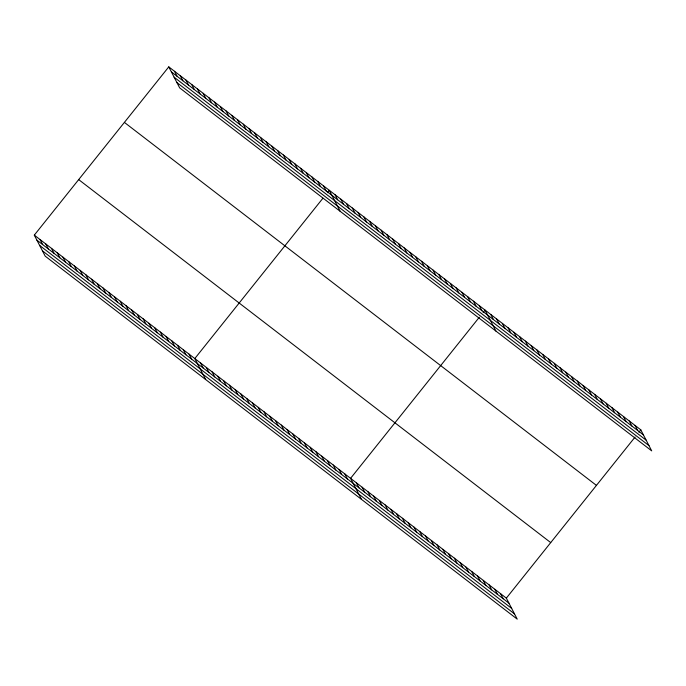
<?xml version="1.0" encoding="UTF-8"?>
<svg xmlns="http://www.w3.org/2000/svg" width="686" height="686" viewBox="0 0 686 686"><rect width="100%" height="100%" fill="white"/><g stroke="black" fill="none" stroke-linecap="round" stroke-linejoin="round"><path stroke-width="1.03" d="M34.3 235.135L506.345 598.132L517.227 619.132L45.182 256.135L34.3 235.135L168.773 66.868L640.818 429.865L651.7 450.865L179.655 87.868L168.773 66.868M322.926 198.22L194.798 358.555L205.68 379.555M327.368 192.672L329.263 190.288L340.153 211.288M479.334 317.215L350.572 478.339L361.453 499.339M483.141 312.456L485.036 310.081L495.927 331.081M506.345 598.132L635.107 437.008M638.915 432.249L640.818 429.865M171.389 71.919L643.434 434.915M174.115 77.184L646.161 440.18M176.928 82.603L648.973 445.608M124.398 122.4L596.443 485.396M78.676 179.603L550.721 542.6M36.915 240.177L508.961 603.183M39.642 245.442L511.687 608.439M42.455 250.87L514.5 613.867M635.047 425.431L637.663 430.482M629.276 420.998L631.892 426.04M623.505 416.556L626.121 421.607M617.734 412.123L620.35 417.174M611.963 407.681L614.587 412.732M606.201 403.248L608.816 408.299M600.43 398.815L603.045 403.857M594.659 394.373L597.274 399.424M588.888 389.94L591.504 394.99M583.117 385.498L585.741 390.548M577.355 381.064L579.97 386.115M571.584 376.631L574.199 381.673M565.813 372.189L568.428 377.24M560.042 367.756L562.657 372.807M554.271 363.314L556.886 368.365M548.5 358.881L551.124 363.932M542.737 354.448L545.353 359.498M536.967 350.006L539.582 355.056M531.196 345.572L533.811 350.623M525.425 341.131L528.04 346.181M519.654 336.697L522.278 341.748M513.891 332.264L516.507 337.315M508.12 327.822L510.736 332.873M502.349 323.389L504.965 328.44M496.578 318.956L499.194 323.998M490.807 314.514L493.431 319.565M479.274 305.639L481.889 310.689M473.503 301.205L476.118 306.256M467.732 296.772L470.347 301.814M461.961 292.33L464.576 297.381M456.19 287.897L458.814 292.948M450.428 283.455L453.043 288.506M444.657 279.022L447.272 284.073M438.886 274.589L441.501 279.631M433.115 270.147L435.73 275.197M427.344 265.714L429.968 270.764M421.573 261.272L424.197 266.322M415.81 256.838L418.426 261.889M410.039 252.405L412.655 257.447M404.268 247.963L406.884 253.014M398.497 243.53L401.113 248.581M392.726 239.088L395.35 244.139M386.964 234.655L389.579 239.706M381.193 230.222L383.808 235.272M375.422 225.78L378.037 230.83M369.651 221.346L372.266 226.397M363.88 216.905L366.504 221.955M358.109 212.471L360.733 217.522M352.347 208.038L354.962 213.089M346.576 203.596L349.191 208.647M340.805 199.163L343.42 204.214M335.034 194.73L337.649 199.772M323.535 185.88L326.15 190.931M317.798 181.473L320.422 186.523M312.07 177.065L314.685 182.116M306.342 172.658L308.957 177.708M300.605 168.25L303.221 173.301M294.877 163.843L297.492 168.893M289.14 159.435L291.756 164.486M283.412 155.027L286.028 160.078M277.676 150.62L280.3 155.671M271.948 146.212L274.563 151.263M266.211 141.805L268.835 146.855M500.574 593.69L503.19 598.741M494.803 589.257L497.419 594.308M260.483 137.397L263.098 142.448M254.755 132.99L257.37 138.04M489.032 584.824L491.648 589.866M483.261 580.382L485.885 585.432M249.018 128.582L251.633 133.633M243.29 124.175L245.905 129.217M477.499 575.948L480.114 580.999M237.553 119.767L240.169 124.809M471.728 571.507L474.343 576.557M231.825 115.359L234.44 120.402M465.957 567.073L468.572 572.124M226.088 110.952L228.712 115.994M460.186 562.64L462.801 567.682M220.36 106.536L222.976 111.586M454.415 558.198L457.039 563.249M214.624 102.128L217.248 107.179M448.653 553.765L451.268 558.816M208.896 97.721L211.511 102.771M442.882 549.323L445.497 554.374M203.167 93.313L205.783 98.364M437.111 544.89L439.726 549.94M197.431 88.906L200.046 93.956M431.34 540.457L433.955 545.499M191.703 84.498L194.318 89.549M425.569 536.015L428.184 541.065M185.966 80.091L188.581 85.141M419.798 531.581L422.422 536.632M180.238 75.683L182.853 80.734M414.035 527.14L416.651 532.19M174.501 71.275L177.125 76.326M408.264 522.706L410.88 527.757M402.493 518.273L405.109 523.324M396.722 513.831L399.338 518.882M390.951 509.398L393.575 514.449M385.189 504.956L387.804 510.007M379.418 500.523L382.033 505.573M373.647 496.089L376.262 501.14M367.876 491.648L370.491 496.698M362.105 487.214L364.72 492.265M356.334 482.781L358.958 487.823M344.801 473.906L347.416 478.957M339.03 469.464L341.645 474.515M333.259 465.031L335.874 470.082M327.488 460.598L330.112 465.64M321.725 456.156L324.341 461.206M315.954 451.722L318.57 456.773M310.183 447.281L312.799 452.331M304.413 442.847L307.028 447.898M298.642 438.414L301.257 443.456M292.871 433.972L295.495 439.023M287.108 429.539L289.724 434.59M281.337 425.097L283.953 430.148M275.566 420.664L278.182 425.714M269.795 416.231L272.411 421.273M264.024 411.789L266.648 416.839M258.262 407.355L260.877 412.406M252.491 402.914L255.106 407.964M246.72 398.48L249.335 403.531M240.949 394.047L243.564 399.098M235.178 389.605L237.802 394.656M229.407 385.172L232.031 390.223M223.645 380.73L226.26 385.781M217.874 376.297L220.489 381.347M212.103 371.863L214.718 376.914M206.332 367.422L208.947 372.472M200.561 362.988L203.185 368.039M189.062 354.139L191.677 359.19M183.334 349.731L185.949 354.782M177.597 345.324L180.212 350.375M171.869 340.916L174.484 345.967M166.132 336.509L168.756 341.559M160.404 332.101L163.019 337.152M154.667 327.694L157.291 332.744M148.939 323.286L151.555 328.337M143.211 318.879L145.826 323.929M137.474 314.471L140.09 319.522M131.746 310.063L134.362 315.114M126.01 305.656L128.625 310.707M120.282 301.248L122.897 306.299M114.545 296.841L117.169 301.891M108.817 292.433L111.432 297.484M103.08 288.026L105.704 293.076M97.352 283.618L99.967 288.669M91.615 279.211L94.239 284.261M85.887 274.803L88.503 279.854M80.159 270.395L82.774 275.446M74.422 265.988L77.038 271.039M68.694 261.58L71.31 266.631M62.958 257.173L65.573 262.224M57.23 252.765L59.845 257.816M51.493 248.358L54.117 253.408M45.765 243.95L48.38 248.992M40.028 239.543L42.652 244.585"/></g></svg>
